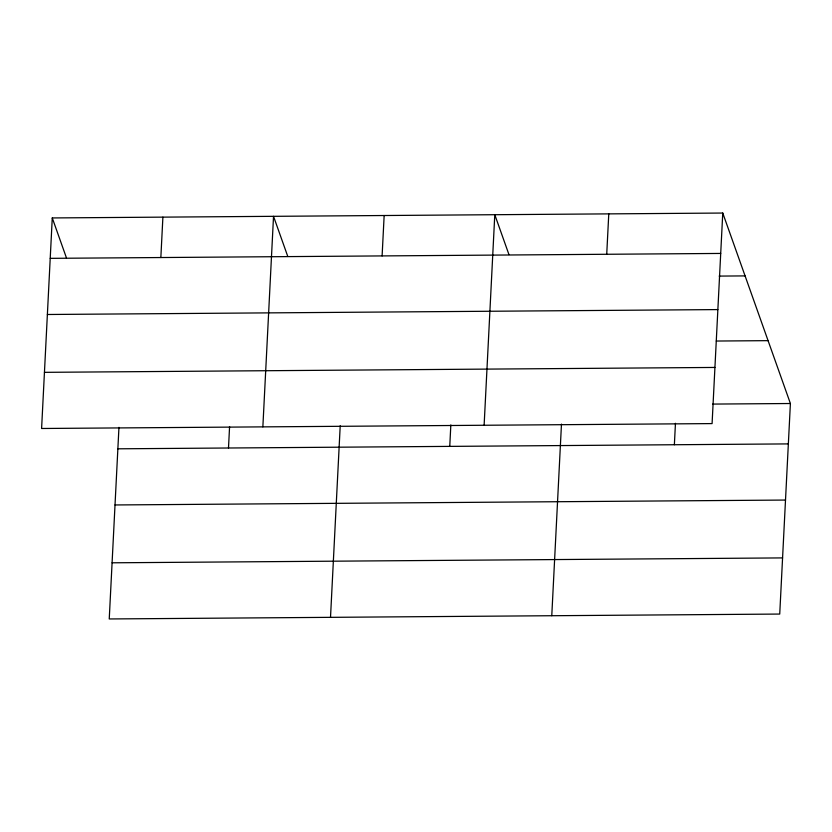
<?xml version="1.0" encoding="UTF-8"?>
<svg xmlns="http://www.w3.org/2000/svg" width="832" height="832" viewBox="0 0 832 832"><rect width="100%" height="100%" fill="white"/><g stroke="black" fill="none" stroke-linecap="round" stroke-linejoin="round"><path stroke-width="1.25" d="M52.27 217.942L41.6 428.49L712.088 423.592L722.758 213.044L52.27 217.942L66.435 257.837M118.955 427.346L109.242 618.956L779.73 614.058L790.4 403.51L722.758 213.044M160.846 257.535L162.895 217.142M228.498 448.001L229.58 426.546M262.86 426.868L273.53 216.33L287.695 256.214M330.512 617.334L340.215 425.734M382.106 255.923L384.155 215.519M449.758 446.389L450.84 424.923M484.12 425.256L494.79 214.708L508.955 254.602M551.772 615.722L561.475 424.112M606.726 254.28L608.774 213.876M674.367 444.746L675.459 423.28M50.222 258.346L720.71 253.438M719.17 276.089L745.077 275.902M47.372 314.496L717.86 309.587M716.269 341.037L768.082 340.652M44.439 372.341L714.927 367.442M712.681 404.082L790.4 403.51M117.863 448.812L788.351 443.903M115.024 504.962L785.512 500.053M112.091 562.806L782.579 557.908"/></g></svg>
